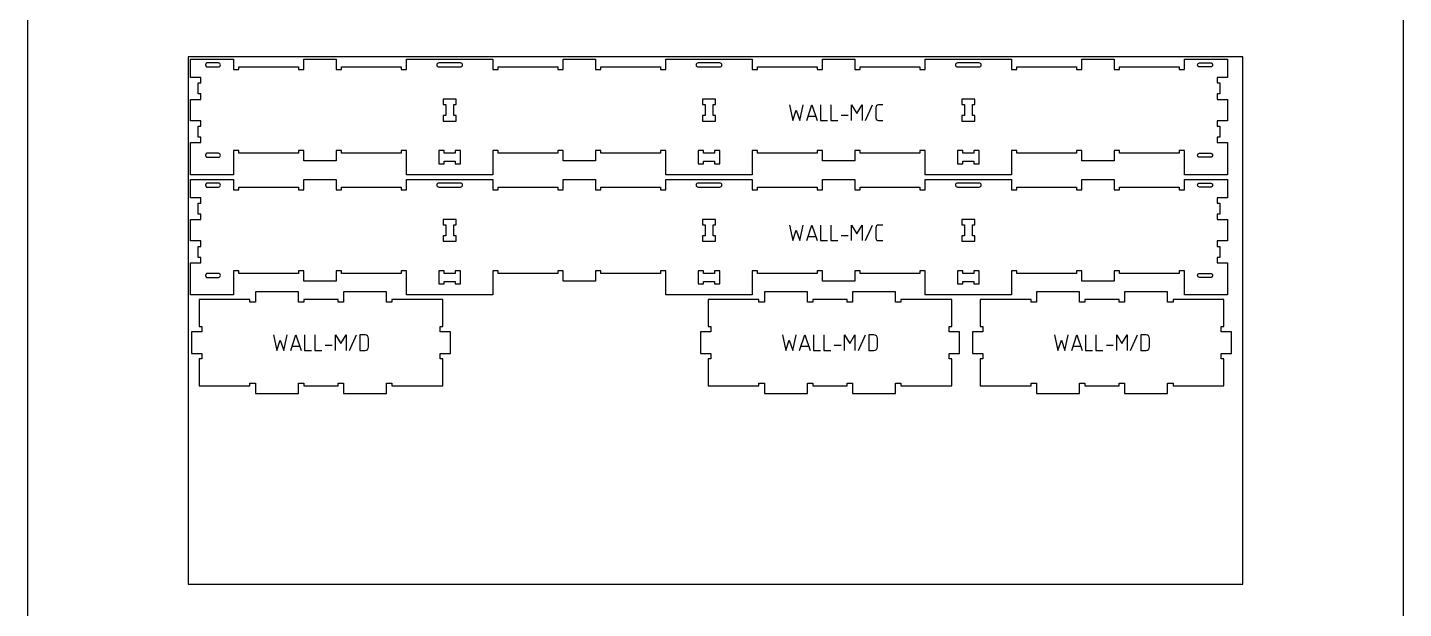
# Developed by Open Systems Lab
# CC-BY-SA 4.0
# Model space of a CAD drawing. Extents: x 0 to 4485, y 0 to 8771.
# Drawn here: x 0 to 3183, y 2395 to 3739 of the extents above; entities that cross this region are included whole.
import ezdxf

# ---------------------------------------------------------------- set-up
doc = ezdxf.new("R2010")
doc.units = 0
for name, color, linetype in [('0_SHEET_SPRUCEPLY_2440X122', 1, 'CONTINUOUS'), ('1_ANYTOOL_1MMDEEP_LABELS_S', 2, 'CONTINUOUS'), ('3_ANYTOOL_CUTTHROUGH_INSID', 4, 'CONTINUOUS'), ('4_ANYTOOL_CUTTHROUGH_OUTSI', 5, 'CONTINUOUS'), ('DONOTCUT', 7, 'CONTINUOUS')]:
    doc.layers.add(name, color=color, linetype=linetype)

msp = doc.modelspace()

# ---------------------------------------------------------------- linework, layer by layer
at = {"layer": '0_SHEET_SPRUCEPLY_2440X122'}
msp.add_lwpolyline([(371.7, 3671.2), (371.7, 2451.2), (2811.7, 2451.2), (2811.7, 3671.2)], close=True, dxfattribs=at)
at = {"layer": '1_ANYTOOL_1MMDEEP_LABELS_S', "color": 2}
for points in [[(1762.7, 3560.2), (1770.7, 3524.2), (1778.7, 3548.2), (1786.7, 3524.2), (1794.7, 3560.2)], [(1802.7, 3524.2), (1814.7, 3560.2), (1826.7, 3524.2)], [(1806, 3534.2), (1823.4, 3534.2)], [(1834.7, 3560.2), (1834.7, 3524.2), (1850.7, 3524.2)], [(1858.7, 3560.2), (1858.7, 3524.2), (1874.7, 3524.2)], [(1882.7, 3536.2), (1898.7, 3536.2)], [(1906.7, 3524.2), (1906.7, 3560.2), (1918.7, 3540.2), (1930.7, 3560.2), (1930.7, 3524.2)], [(1938.7, 3524.2), (1954.7, 3560.2)], [(1762.7, 3282.2), (1770.7, 3246.2), (1778.7, 3270.2), (1786.7, 3246.2), (1794.7, 3282.2)], [(1802.7, 3246.2), (1814.7, 3282.2), (1826.7, 3246.2)], [(1834.7, 3282.2), (1834.7, 3246.2), (1850.7, 3246.2)], [(1858.7, 3282.2), (1858.7, 3246.2), (1874.7, 3246.2)], [(1906.7, 3246.2), (1906.7, 3282.2), (1918.7, 3262.2), (1930.7, 3282.2), (1930.7, 3246.2)], [(1938.7, 3246.2), (1954.7, 3282.2)], [(1806, 3256.2), (1823.4, 3256.2)], [(1882.7, 3258.2), (1898.7, 3258.2)], [(568.9, 3028.2), (576.9, 2992.2), (584.9, 3016.2), (592.9, 2992.2), (600.9, 3028.2)], [(608.9, 2992.2), (620.9, 3028.2), (632.9, 2992.2)], [(640.9, 3028.2), (640.9, 2992.2), (656.9, 2992.2)], [(664.9, 3028.2), (664.9, 2992.2), (680.9, 2992.2)], [(712.9, 2992.2), (712.9, 3028.2), (724.9, 3008.2), (736.9, 3028.2), (736.9, 2992.2)], [(744.9, 2992.2), (760.9, 3028.2)], [(1746.4, 3028.2), (1754.4, 2992.2), (1762.4, 3016.2), (1770.4, 2992.2), (1778.4, 3028.2)], [(1786.4, 2992.2), (1798.4, 3028.2), (1810.4, 2992.2)], [(1818.4, 3028.2), (1818.4, 2992.2), (1834.4, 2992.2)], [(1842.4, 3028.2), (1842.4, 2992.2), (1858.4, 2992.2)], [(1890.4, 2992.2), (1890.4, 3028.2), (1902.4, 3008.2), (1914.4, 3028.2), (1914.4, 2992.2)], [(1922.4, 2992.2), (1938.4, 3028.2)], [(2376, 3028.2), (2384, 2992.2), (2392, 3016.2), (2400, 2992.2), (2408, 3028.2)], [(2416, 2992.2), (2428, 3028.2), (2440, 2992.2)], [(2448, 3028.2), (2448, 2992.2), (2464, 2992.2)], [(2472, 3028.2), (2472, 2992.2), (2488, 2992.2)], [(2520, 2992.2), (2520, 3028.2), (2532, 3008.2), (2544, 3028.2), (2544, 2992.2)], [(2552, 2992.2), (2568, 3028.2)], [(612.2, 3002.2), (629.5, 3002.2)], [(688.9, 3004.2), (704.9, 3004.2)], [(1789.8, 3002.2), (1807.1, 3002.2)], [(1866.4, 3004.2), (1882.4, 3004.2)], [(2419.3, 3002.2), (2436.7, 3002.2)], [(2496, 3004.2), (2512, 3004.2)]]:
    msp.add_lwpolyline(points, dxfattribs=at)
for points in [[(1978.7, 3560.2), (1968.7, 3560.2, 0.414214), (1962.7, 3554.2), (1962.7, 3530.2, 0.414214), (1968.7, 3524.2), (1978.7, 3524.2)], [(1978.7, 3282.2), (1968.7, 3282.2, 0.414214), (1962.7, 3276.2), (1962.7, 3252.2, 0.414214), (1968.7, 3246.2), (1978.7, 3246.2)]]:
    msp.add_lwpolyline(points, format="xyb", dxfattribs=at)
for points in [[(780.9, 3028.2), (768.9, 3028.2), (768.9, 2992.2), (780.9, 2992.2, 0.414214), (788.9, 3000.2), (788.9, 3020.2, 0.414214)], [(1958.4, 3028.2), (1946.4, 3028.2), (1946.4, 2992.2), (1958.4, 2992.2, 0.414214), (1966.4, 3000.2), (1966.4, 3020.2, 0.414214)], [(2588, 3028.2), (2576, 3028.2), (2576, 2992.2), (2588, 2992.2, 0.414214), (2596, 3000.2), (2596, 3020.2, 0.414214)]]:
    msp.add_lwpolyline(points, format="xyb", close=True, dxfattribs=at)
at = {"layer": '3_ANYTOOL_CUTTHROUGH_INSID'}
for points in [[(441.7, 3657.5), (416, 3657.5), (415.9, 3657.5), (415.8, 3657.5), (415.7, 3657.5), (415.6, 3657.5), (415.5, 3657.5), (415.4, 3657.4), (415.3, 3657.4), (415.2, 3657.4), (415.1, 3657.4), (415, 3657.4), (414.9, 3657.3), (414.8, 3657.3), (414.7, 3657.3), (414.6, 3657.2), (414.5, 3657.2), (414.4, 3657.1), (414.3, 3657.1), (414.2, 3657), (414.1, 3657), (414, 3656.9), (413.9, 3656.9), (413.9, 3656.8), (413.8, 3656.7), (413.7, 3656.7), (413.6, 3656.6), (413.5, 3656.5), (413.4, 3656.5), (413.4, 3656.4), (413.3, 3656.3), (413.2, 3656.2), (413.1, 3656.1), (413.1, 3656.1), (413, 3656), (412.9, 3655.9), (412.9, 3655.8), (412.8, 3655.7), (412.7, 3655.6), (412.7, 3655.5), (412.6, 3655.4), (412.6, 3655.3), (412.5, 3655.2), (412.5, 3655.1), (412.4, 3655), (412.4, 3654.9), (412.3, 3654.8), (412.3, 3654.7), (412.2, 3654.6), (412.2, 3654.5), (412.2, 3654.4), (412.1, 3654.2), (412.1, 3654.1), (412.1, 3654), (412.1, 3653.9), (412.1, 3653.8), (412, 3653.7), (412, 3653.6), (412, 3653.5), (412, 3653.4), (412, 3653.3), (412, 3653.2), (412, 3653.1), (412, 3653), (412, 3652.8), (412, 3652.7), (412, 3652.6), (412, 3652.5), (412, 3652.4), (412, 3652.3), (412, 3652.2), (412, 3652.1), (412, 3652), (412, 3651.9), (412, 3651.8), (412.1, 3651.7), (412.1, 3651.6), (412.1, 3651.5), (412.1, 3651.3), (412.1, 3651.2), (412.2, 3651.1), (412.2, 3651), (412.2, 3650.9), (412.3, 3650.8), (412.3, 3650.7), (412.4, 3650.6), (412.4, 3650.5), (412.5, 3650.4), (412.5, 3650.3), (412.6, 3650.2), (412.6, 3650.1), (412.7, 3650), (412.7, 3649.9), (412.8, 3649.8), (412.9, 3649.7), (412.9, 3649.6), (413, 3649.5), (413.1, 3649.4), (413.1, 3649.3), (413.2, 3649.3), (413.3, 3649.2), (413.4, 3649.1), (413.4, 3649), (413.5, 3648.9), (413.6, 3648.9), (413.7, 3648.8), (413.8, 3648.7), (413.9, 3648.7), (413.9, 3648.6), (414, 3648.6), (414.1, 3648.5), (414.2, 3648.4), (414.3, 3648.4), (414.4, 3648.3), (414.5, 3648.3), (414.6, 3648.3), (414.7, 3648.2), (414.8, 3648.2), (414.9, 3648.2), (415, 3648.1), (415.1, 3648.1), (415.2, 3648.1), (415.3, 3648.1), (415.4, 3648), (415.5, 3648), (415.6, 3648), (415.7, 3648), (415.8, 3648), (415.9, 3648), (416, 3648), (441.7, 3648, 1)], [(1001.7, 3657.5), (951.7, 3657.5, 1), (951.7, 3648), (1001.7, 3648, 1)], [(1601.7, 3657.5), (1551.7, 3657.5, 1), (1551.7, 3648), (1601.7, 3648, 1)], [(2201.7, 3657.5), (2151.7, 3657.5, 1), (2151.7, 3648), (2201.7, 3648, 1)], [(2711.7, 3657.5), (2737.4, 3657.5), (2737.5, 3657.5), (2737.6, 3657.5), (2737.7, 3657.5), (2737.8, 3657.5), (2737.9, 3657.5), (2738, 3657.4), (2738.1, 3657.4), (2738.2, 3657.4), (2738.3, 3657.4), (2738.4, 3657.4), (2738.5, 3657.3), (2738.6, 3657.3), (2738.7, 3657.3), (2738.8, 3657.2), (2738.9, 3657.2), (2739, 3657.1), (2739.1, 3657.1), (2739.2, 3657), (2739.3, 3657), (2739.4, 3656.9), (2739.5, 3656.9), (2739.5, 3656.8), (2739.6, 3656.7), (2739.7, 3656.7), (2739.8, 3656.6), (2739.9, 3656.5), (2740, 3656.5), (2740, 3656.4), (2740.1, 3656.3), (2740.2, 3656.2), (2740.3, 3656.1), (2740.3, 3656.1), (2740.4, 3656), (2740.5, 3655.9), (2740.6, 3655.8), (2740.6, 3655.7), (2740.7, 3655.6), (2740.7, 3655.5), (2740.8, 3655.4), (2740.8, 3655.3), (2740.9, 3655.2), (2740.9, 3655.1), (2741, 3655), (2741, 3654.9), (2741.1, 3654.8), (2741.1, 3654.7), (2741.2, 3654.6), (2741.2, 3654.5), (2741.2, 3654.4), (2741.3, 3654.2), (2741.3, 3654.1), (2741.3, 3654), (2741.3, 3653.9), (2741.4, 3653.8), (2741.4, 3653.7), (2741.4, 3653.6), (2741.4, 3653.5), (2741.4, 3653.4), (2741.4, 3653.3), (2741.4, 3653.2), (2741.4, 3653.1), (2741.4, 3653), (2741.5, 3652.8), (2741.5, 3652.7), (2741.5, 3652.6), (2741.4, 3652.5), (2741.4, 3652.4), (2741.4, 3652.3), (2741.4, 3652.2), (2741.4, 3652.1), (2741.4, 3652), (2741.4, 3651.9), (2741.4, 3651.8), (2741.4, 3651.7), (2741.3, 3651.6), (2741.3, 3651.5), (2741.3, 3651.3), (2741.3, 3651.2), (2741.2, 3651.1), (2741.2, 3651), (2741.2, 3650.9), (2741.1, 3650.8), (2741.1, 3650.7), (2741, 3650.6), (2741, 3650.5), (2740.9, 3650.4), (2740.9, 3650.3), (2740.8, 3650.2), (2740.8, 3650.1), (2740.7, 3650), (2740.7, 3649.9), (2740.6, 3649.8), (2740.6, 3649.7), (2740.5, 3649.6), (2740.4, 3649.5), (2740.3, 3649.4), (2740.3, 3649.3), (2740.2, 3649.3), (2740.1, 3649.2), (2740, 3649.1), (2740, 3649), (2739.9, 3648.9), (2739.8, 3648.9), (2739.7, 3648.8), (2739.6, 3648.7), (2739.5, 3648.7), (2739.5, 3648.6), (2739.4, 3648.6), (2739.3, 3648.5), (2739.2, 3648.4), (2739.1, 3648.4), (2739, 3648.3), (2738.9, 3648.3), (2738.8, 3648.3), (2738.7, 3648.2), (2738.6, 3648.2), (2738.5, 3648.2), (2738.4, 3648.1), (2738.3, 3648.1), (2738.2, 3648.1), (2738.1, 3648.1), (2738, 3648), (2737.9, 3648), (2737.8, 3648), (2737.7, 3648), (2737.6, 3648), (2737.5, 3648), (2737.4, 3648), (2711.7, 3648, -1)], [(441.7, 3439, 1), (441.7, 3448.5), (416, 3448.5), (415.9, 3448.5), (415.8, 3448.5), (415.7, 3448.5), (415.6, 3448.5), (415.5, 3448.5), (415.4, 3448.4), (415.3, 3448.4), (415.2, 3448.4), (415.1, 3448.4), (415, 3448.4), (414.9, 3448.3), (414.8, 3448.3), (414.7, 3448.3), (414.6, 3448.2), (414.5, 3448.2), (414.4, 3448.1), (414.3, 3448.1), (414.2, 3448), (414.1, 3448), (414, 3447.9), (413.9, 3447.9), (413.9, 3447.8), (413.8, 3447.7), (413.7, 3447.7), (413.6, 3447.6), (413.5, 3447.5), (413.4, 3447.5), (413.4, 3447.4), (413.3, 3447.3), (413.2, 3447.2), (413.1, 3447.1), (413.1, 3447.1), (413, 3447), (412.9, 3446.9), (412.9, 3446.8), (412.8, 3446.7), (412.7, 3446.6), (412.7, 3446.5), (412.6, 3446.4), (412.6, 3446.3), (412.5, 3446.2), (412.5, 3446.1), (412.4, 3446), (412.4, 3445.9), (412.3, 3445.8), (412.3, 3445.7), (412.2, 3445.6), (412.2, 3445.5), (412.2, 3445.4), (412.1, 3445.2), (412.1, 3445.1), (412.1, 3445), (412.1, 3444.9), (412.1, 3444.8), (412, 3444.7), (412, 3444.6), (412, 3444.5), (412, 3444.4), (412, 3444.3), (412, 3444.2), (412, 3444.1), (412, 3444), (412, 3443.8), (412, 3443.7), (412, 3443.6), (412, 3443.5), (412, 3443.4), (412, 3443.3), (412, 3443.2), (412, 3443.1), (412, 3443), (412, 3442.9), (412, 3442.8), (412.1, 3442.7), (412.1, 3442.6), (412.1, 3442.5), (412.1, 3442.3), (412.1, 3442.2), (412.2, 3442.1), (412.2, 3442), (412.2, 3441.9), (412.3, 3441.8), (412.3, 3441.7), (412.4, 3441.6), (412.4, 3441.5), (412.5, 3441.4), (412.5, 3441.3), (412.6, 3441.2), (412.6, 3441.1), (412.7, 3441), (412.7, 3440.9), (412.8, 3440.8), (412.9, 3440.7), (412.9, 3440.6), (413, 3440.5), (413.1, 3440.4), (413.1, 3440.3), (413.2, 3440.3), (413.3, 3440.2), (413.4, 3440.1), (413.4, 3440), (413.5, 3439.9), (413.6, 3439.9), (413.7, 3439.8), (413.8, 3439.7), (413.9, 3439.7), (413.9, 3439.6), (414, 3439.6), (414.1, 3439.5), (414.2, 3439.4), (414.3, 3439.4), (414.4, 3439.3), (414.5, 3439.3), (414.6, 3439.3), (414.7, 3439.2), (414.8, 3439.2), (414.9, 3439.2), (415, 3439.1), (415.1, 3439.1), (415.2, 3439.1), (415.3, 3439.1), (415.4, 3439), (415.5, 3439), (415.6, 3439), (415.7, 3439), (415.8, 3439), (415.9, 3439), (416, 3439)], [(2711.7, 3439, -1), (2711.7, 3448.5), (2737.4, 3448.5), (2737.5, 3448.5), (2737.6, 3448.5), (2737.7, 3448.5), (2737.8, 3448.5), (2737.9, 3448.5), (2738, 3448.4), (2738.1, 3448.4), (2738.2, 3448.4), (2738.3, 3448.4), (2738.4, 3448.4), (2738.5, 3448.3), (2738.6, 3448.3), (2738.7, 3448.3), (2738.8, 3448.2), (2738.9, 3448.2), (2739, 3448.1), (2739.1, 3448.1), (2739.2, 3448), (2739.3, 3448), (2739.4, 3447.9), (2739.5, 3447.9), (2739.5, 3447.8), (2739.6, 3447.7), (2739.7, 3447.7), (2739.8, 3447.6), (2739.9, 3447.5), (2740, 3447.5), (2740, 3447.4), (2740.1, 3447.3), (2740.2, 3447.2), (2740.3, 3447.1), (2740.3, 3447.1), (2740.4, 3447), (2740.5, 3446.9), (2740.6, 3446.8), (2740.6, 3446.7), (2740.7, 3446.6), (2740.7, 3446.5), (2740.8, 3446.4), (2740.8, 3446.3), (2740.9, 3446.2), (2740.9, 3446.1), (2741, 3446), (2741, 3445.9), (2741.1, 3445.8), (2741.1, 3445.7), (2741.2, 3445.6), (2741.2, 3445.5), (2741.2, 3445.4), (2741.3, 3445.2), (2741.3, 3445.1), (2741.3, 3445), (2741.3, 3444.9), (2741.4, 3444.8), (2741.4, 3444.7), (2741.4, 3444.6), (2741.4, 3444.5), (2741.4, 3444.4), (2741.4, 3444.3), (2741.4, 3444.2), (2741.4, 3444.1), (2741.4, 3444), (2741.5, 3443.8), (2741.5, 3443.7), (2741.5, 3443.6), (2741.4, 3443.5), (2741.4, 3443.4), (2741.4, 3443.3), (2741.4, 3443.2), (2741.4, 3443.1), (2741.4, 3443), (2741.4, 3442.9), (2741.4, 3442.8), (2741.4, 3442.7), (2741.3, 3442.6), (2741.3, 3442.5), (2741.3, 3442.3), (2741.3, 3442.2), (2741.2, 3442.1), (2741.2, 3442), (2741.2, 3441.9), (2741.1, 3441.8), (2741.1, 3441.7), (2741, 3441.6), (2741, 3441.5), (2740.9, 3441.4), (2740.9, 3441.3), (2740.8, 3441.2), (2740.8, 3441.1), (2740.7, 3441), (2740.7, 3440.9), (2740.6, 3440.8), (2740.6, 3440.7), (2740.5, 3440.6), (2740.4, 3440.5), (2740.3, 3440.4), (2740.3, 3440.3), (2740.2, 3440.3), (2740.1, 3440.2), (2740, 3440.1), (2740, 3440), (2739.9, 3439.9), (2739.8, 3439.9), (2739.7, 3439.8), (2739.6, 3439.7), (2739.5, 3439.7), (2739.5, 3439.6), (2739.4, 3439.6), (2739.3, 3439.5), (2739.2, 3439.4), (2739.1, 3439.4), (2739, 3439.3), (2738.9, 3439.3), (2738.8, 3439.3), (2738.7, 3439.2), (2738.6, 3439.2), (2738.5, 3439.2), (2738.4, 3439.1), (2738.3, 3439.1), (2738.2, 3439.1), (2738.1, 3439.1), (2738, 3439), (2737.9, 3439), (2737.8, 3439), (2737.7, 3439), (2737.6, 3439), (2737.5, 3439), (2737.4, 3439)], [(441.7, 3379.5), (416, 3379.5), (415.9, 3379.5), (415.8, 3379.5), (415.7, 3379.5), (415.6, 3379.5), (415.5, 3379.5), (415.4, 3379.4), (415.3, 3379.4), (415.2, 3379.4), (415.1, 3379.4), (415, 3379.4), (414.9, 3379.3), (414.8, 3379.3), (414.7, 3379.3), (414.6, 3379.2), (414.5, 3379.2), (414.4, 3379.1), (414.3, 3379.1), (414.2, 3379), (414.1, 3379), (414, 3378.9), (413.9, 3378.9), (413.9, 3378.8), (413.8, 3378.7), (413.7, 3378.7), (413.6, 3378.6), (413.5, 3378.5), (413.4, 3378.5), (413.4, 3378.4), (413.3, 3378.3), (413.2, 3378.2), (413.1, 3378.1), (413.1, 3378.1), (413, 3378), (412.9, 3377.9), (412.9, 3377.8), (412.8, 3377.7), (412.7, 3377.6), (412.7, 3377.5), (412.6, 3377.4), (412.6, 3377.3), (412.5, 3377.2), (412.5, 3377.1), (412.4, 3377), (412.4, 3376.9), (412.3, 3376.8), (412.3, 3376.7), (412.2, 3376.6), (412.2, 3376.5), (412.2, 3376.4), (412.1, 3376.2), (412.1, 3376.1), (412.1, 3376), (412.1, 3375.9), (412.1, 3375.8), (412, 3375.7), (412, 3375.6), (412, 3375.5), (412, 3375.4), (412, 3375.3), (412, 3375.2), (412, 3375.1), (412, 3375), (412, 3374.8), (412, 3374.7), (412, 3374.6), (412, 3374.5), (412, 3374.4), (412, 3374.3), (412, 3374.2), (412, 3374.1), (412, 3374), (412, 3373.9), (412, 3373.8), (412.1, 3373.7), (412.1, 3373.6), (412.1, 3373.5), (412.1, 3373.3), (412.1, 3373.2), (412.2, 3373.1), (412.2, 3373), (412.2, 3372.9), (412.3, 3372.8), (412.3, 3372.7), (412.4, 3372.6), (412.4, 3372.5), (412.5, 3372.4), (412.5, 3372.3), (412.6, 3372.2), (412.6, 3372.1), (412.7, 3372), (412.7, 3371.9), (412.8, 3371.8), (412.9, 3371.7), (412.9, 3371.6), (413, 3371.5), (413.1, 3371.4), (413.1, 3371.3), (413.2, 3371.3), (413.3, 3371.2), (413.4, 3371.1), (413.4, 3371), (413.5, 3370.9), (413.6, 3370.9), (413.7, 3370.8), (413.8, 3370.7), (413.9, 3370.7), (413.9, 3370.6), (414, 3370.6), (414.1, 3370.5), (414.2, 3370.4), (414.3, 3370.4), (414.4, 3370.3), (414.5, 3370.3), (414.6, 3370.3), (414.7, 3370.2), (414.8, 3370.2), (414.9, 3370.2), (415, 3370.1), (415.1, 3370.1), (415.2, 3370.1), (415.3, 3370.1), (415.4, 3370), (415.5, 3370), (415.6, 3370), (415.7, 3370), (415.8, 3370), (415.9, 3370), (416, 3370), (441.7, 3370, 1)], [(1001.7, 3379.5), (951.7, 3379.5, 1), (951.7, 3370), (1001.7, 3370, 1)], [(1601.7, 3379.5), (1551.7, 3379.5, 1), (1551.7, 3370), (1601.7, 3370, 1)], [(2201.7, 3379.5), (2151.7, 3379.5, 1), (2151.7, 3370), (2201.7, 3370, 1)], [(2711.7, 3379.5), (2737.4, 3379.5), (2737.5, 3379.5), (2737.6, 3379.5), (2737.7, 3379.5), (2737.8, 3379.5), (2737.9, 3379.5), (2738, 3379.4), (2738.1, 3379.4), (2738.2, 3379.4), (2738.3, 3379.4), (2738.4, 3379.4), (2738.5, 3379.3), (2738.6, 3379.3), (2738.7, 3379.3), (2738.8, 3379.2), (2738.9, 3379.2), (2739, 3379.1), (2739.1, 3379.1), (2739.2, 3379), (2739.3, 3379), (2739.4, 3378.9), (2739.5, 3378.9), (2739.5, 3378.8), (2739.6, 3378.7), (2739.7, 3378.7), (2739.8, 3378.6), (2739.9, 3378.5), (2740, 3378.5), (2740, 3378.4), (2740.1, 3378.3), (2740.2, 3378.2), (2740.3, 3378.1), (2740.3, 3378.1), (2740.4, 3378), (2740.5, 3377.9), (2740.6, 3377.8), (2740.6, 3377.7), (2740.7, 3377.6), (2740.7, 3377.5), (2740.8, 3377.4), (2740.8, 3377.3), (2740.9, 3377.2), (2740.9, 3377.1), (2741, 3377), (2741, 3376.9), (2741.1, 3376.8), (2741.1, 3376.7), (2741.2, 3376.6), (2741.2, 3376.5), (2741.2, 3376.4), (2741.3, 3376.2), (2741.3, 3376.1), (2741.3, 3376), (2741.3, 3375.9), (2741.4, 3375.8), (2741.4, 3375.7), (2741.4, 3375.6), (2741.4, 3375.5), (2741.4, 3375.4), (2741.4, 3375.3), (2741.4, 3375.2), (2741.4, 3375.1), (2741.4, 3375), (2741.5, 3374.8), (2741.5, 3374.7), (2741.5, 3374.6), (2741.4, 3374.5), (2741.4, 3374.4), (2741.4, 3374.3), (2741.4, 3374.2), (2741.4, 3374.1), (2741.4, 3374), (2741.4, 3373.9), (2741.4, 3373.8), (2741.4, 3373.7), (2741.3, 3373.6), (2741.3, 3373.5), (2741.3, 3373.3), (2741.3, 3373.2), (2741.2, 3373.1), (2741.2, 3373), (2741.2, 3372.9), (2741.1, 3372.8), (2741.1, 3372.7), (2741, 3372.6), (2741, 3372.5), (2740.9, 3372.4), (2740.9, 3372.3), (2740.8, 3372.2), (2740.8, 3372.1), (2740.7, 3372), (2740.7, 3371.9), (2740.6, 3371.8), (2740.6, 3371.7), (2740.5, 3371.6), (2740.4, 3371.5), (2740.3, 3371.4), (2740.3, 3371.3), (2740.2, 3371.3), (2740.1, 3371.2), (2740, 3371.1), (2740, 3371), (2739.9, 3370.9), (2739.8, 3370.9), (2739.7, 3370.8), (2739.6, 3370.7), (2739.5, 3370.7), (2739.5, 3370.6), (2739.4, 3370.6), (2739.3, 3370.5), (2739.2, 3370.4), (2739.1, 3370.4), (2739, 3370.3), (2738.9, 3370.3), (2738.8, 3370.3), (2738.7, 3370.2), (2738.6, 3370.2), (2738.5, 3370.2), (2738.4, 3370.1), (2738.3, 3370.1), (2738.2, 3370.1), (2738.1, 3370.1), (2738, 3370), (2737.9, 3370), (2737.8, 3370), (2737.7, 3370), (2737.6, 3370), (2737.5, 3370), (2737.4, 3370), (2711.7, 3370, -1)], [(441.7, 3161, 1), (441.7, 3170.5), (416, 3170.5), (415.9, 3170.5), (415.8, 3170.5), (415.7, 3170.5), (415.6, 3170.5), (415.5, 3170.5), (415.4, 3170.4), (415.3, 3170.4), (415.2, 3170.4), (415.1, 3170.4), (415, 3170.4), (414.9, 3170.3), (414.8, 3170.3), (414.7, 3170.3), (414.6, 3170.2), (414.5, 3170.2), (414.4, 3170.1), (414.3, 3170.1), (414.2, 3170), (414.1, 3170), (414, 3169.9), (413.9, 3169.9), (413.9, 3169.8), (413.8, 3169.7), (413.7, 3169.7), (413.6, 3169.6), (413.5, 3169.5), (413.4, 3169.5), (413.4, 3169.4), (413.3, 3169.3), (413.2, 3169.2), (413.1, 3169.1), (413.1, 3169.1), (413, 3169), (412.9, 3168.9), (412.9, 3168.8), (412.8, 3168.7), (412.7, 3168.6), (412.7, 3168.5), (412.6, 3168.4), (412.6, 3168.3), (412.5, 3168.2), (412.5, 3168.1), (412.4, 3168), (412.4, 3167.9), (412.3, 3167.8), (412.3, 3167.7), (412.2, 3167.6), (412.2, 3167.5), (412.2, 3167.4), (412.1, 3167.2), (412.1, 3167.1), (412.1, 3167), (412.1, 3166.9), (412.1, 3166.8), (412, 3166.7), (412, 3166.6), (412, 3166.5), (412, 3166.4), (412, 3166.3), (412, 3166.2), (412, 3166.1), (412, 3166), (412, 3165.8), (412, 3165.7), (412, 3165.6), (412, 3165.5), (412, 3165.4), (412, 3165.3), (412, 3165.2), (412, 3165.1), (412, 3165), (412, 3164.9), (412, 3164.8), (412.1, 3164.7), (412.1, 3164.6), (412.1, 3164.5), (412.1, 3164.3), (412.1, 3164.2), (412.2, 3164.1), (412.2, 3164), (412.2, 3163.9), (412.3, 3163.8), (412.3, 3163.7), (412.4, 3163.6), (412.4, 3163.5), (412.5, 3163.4), (412.5, 3163.3), (412.6, 3163.2), (412.6, 3163.1), (412.7, 3163), (412.7, 3162.9), (412.8, 3162.8), (412.9, 3162.7), (412.9, 3162.6), (413, 3162.5), (413.1, 3162.4), (413.1, 3162.3), (413.2, 3162.3), (413.3, 3162.2), (413.4, 3162.1), (413.4, 3162), (413.5, 3161.9), (413.6, 3161.9), (413.7, 3161.8), (413.8, 3161.7), (413.9, 3161.7), (413.9, 3161.6), (414, 3161.6), (414.1, 3161.5), (414.2, 3161.4), (414.3, 3161.4), (414.4, 3161.3), (414.5, 3161.3), (414.6, 3161.3), (414.7, 3161.2), (414.8, 3161.2), (414.9, 3161.2), (415, 3161.1), (415.1, 3161.1), (415.2, 3161.1), (415.3, 3161.1), (415.4, 3161), (415.5, 3161), (415.6, 3161), (415.7, 3161), (415.8, 3161), (415.9, 3161), (416, 3161)], [(2711.7, 3161, -1), (2711.7, 3170.5), (2737.4, 3170.5), (2737.5, 3170.5), (2737.6, 3170.5), (2737.7, 3170.5), (2737.8, 3170.5), (2737.9, 3170.5), (2738, 3170.4), (2738.1, 3170.4), (2738.2, 3170.4), (2738.3, 3170.4), (2738.4, 3170.4), (2738.5, 3170.3), (2738.6, 3170.3), (2738.7, 3170.3), (2738.8, 3170.2), (2738.9, 3170.2), (2739, 3170.1), (2739.1, 3170.1), (2739.2, 3170), (2739.3, 3170), (2739.4, 3169.9), (2739.5, 3169.9), (2739.5, 3169.8), (2739.6, 3169.7), (2739.7, 3169.7), (2739.8, 3169.6), (2739.9, 3169.5), (2740, 3169.5), (2740, 3169.4), (2740.1, 3169.3), (2740.2, 3169.2), (2740.3, 3169.1), (2740.3, 3169.1), (2740.4, 3169), (2740.5, 3168.9), (2740.6, 3168.8), (2740.6, 3168.7), (2740.7, 3168.6), (2740.7, 3168.5), (2740.8, 3168.4), (2740.8, 3168.3), (2740.9, 3168.2), (2740.9, 3168.1), (2741, 3168), (2741, 3167.9), (2741.1, 3167.8), (2741.1, 3167.7), (2741.2, 3167.6), (2741.2, 3167.5), (2741.2, 3167.4), (2741.3, 3167.2), (2741.3, 3167.1), (2741.3, 3167), (2741.3, 3166.9), (2741.4, 3166.8), (2741.4, 3166.7), (2741.4, 3166.6), (2741.4, 3166.5), (2741.4, 3166.4), (2741.4, 3166.3), (2741.4, 3166.2), (2741.4, 3166.1), (2741.4, 3166), (2741.5, 3165.8), (2741.5, 3165.7), (2741.5, 3165.6), (2741.4, 3165.5), (2741.4, 3165.4), (2741.4, 3165.3), (2741.4, 3165.2), (2741.4, 3165.1), (2741.4, 3165), (2741.4, 3164.9), (2741.4, 3164.8), (2741.4, 3164.7), (2741.3, 3164.6), (2741.3, 3164.5), (2741.3, 3164.3), (2741.3, 3164.2), (2741.2, 3164.1), (2741.2, 3164), (2741.2, 3163.9), (2741.1, 3163.8), (2741.1, 3163.7), (2741, 3163.6), (2741, 3163.5), (2740.9, 3163.4), (2740.9, 3163.3), (2740.8, 3163.2), (2740.8, 3163.1), (2740.7, 3163), (2740.7, 3162.9), (2740.6, 3162.8), (2740.6, 3162.7), (2740.5, 3162.6), (2740.4, 3162.5), (2740.3, 3162.4), (2740.3, 3162.3), (2740.2, 3162.3), (2740.1, 3162.2), (2740, 3162.1), (2740, 3162), (2739.9, 3161.9), (2739.8, 3161.9), (2739.7, 3161.8), (2739.6, 3161.7), (2739.5, 3161.7), (2739.5, 3161.6), (2739.4, 3161.6), (2739.3, 3161.5), (2739.2, 3161.4), (2739.1, 3161.4), (2739, 3161.3), (2738.9, 3161.3), (2738.8, 3161.3), (2738.7, 3161.2), (2738.6, 3161.2), (2738.5, 3161.2), (2738.4, 3161.1), (2738.3, 3161.1), (2738.2, 3161.1), (2738.1, 3161.1), (2738, 3161), (2737.9, 3161), (2737.8, 3161), (2737.7, 3161), (2737.6, 3161), (2737.5, 3161), (2737.4, 3161)]]:
    msp.add_lwpolyline(points, format="xyb", close=True, dxfattribs=at)
for points in [[(986, 3535.4), (986, 3560.9), (992, 3560.9), (992, 3573.4), (961.5, 3573.4), (961.5, 3560.9), (967.5, 3560.9), (967.5, 3535.4), (961.5, 3535.4), (961.5, 3522.9), (992, 3522.9), (992, 3535.4)], [(1586, 3535.4), (1586, 3560.9), (1592, 3560.9), (1592, 3573.4), (1561.5, 3573.4), (1561.5, 3560.9), (1567.5, 3560.9), (1567.5, 3535.4), (1561.5, 3535.4), (1561.5, 3522.9), (1592, 3522.9), (1592, 3535.4)], [(2186, 3535.4), (2186, 3560.9), (2192, 3560.9), (2192, 3573.4), (2161.5, 3573.4), (2161.5, 3560.9), (2167.5, 3560.9), (2167.5, 3535.4), (2161.5, 3535.4), (2161.5, 3522.9), (2192, 3522.9), (2192, 3535.4)], [(964, 3430), (989.5, 3430), (989.5, 3424), (1002, 3424), (1002, 3454.5), (989.5, 3454.5), (989.5, 3448.5), (964, 3448.5), (964, 3454.5), (951.5, 3454.5), (951.5, 3424), (964, 3424)], [(1564, 3430), (1589.5, 3430), (1589.5, 3424), (1602, 3424), (1602, 3454.5), (1589.5, 3454.5), (1589.5, 3448.5), (1564, 3448.5), (1564, 3454.5), (1551.5, 3454.5), (1551.5, 3424), (1564, 3424)], [(2164, 3430), (2189.5, 3430), (2189.5, 3424), (2202, 3424), (2202, 3454.5), (2189.5, 3454.5), (2189.5, 3448.5), (2164, 3448.5), (2164, 3454.5), (2151.5, 3454.5), (2151.5, 3424), (2164, 3424)], [(986, 3257.4), (986, 3282.9), (992, 3282.9), (992, 3295.4), (961.5, 3295.4), (961.5, 3282.9), (967.5, 3282.9), (967.5, 3257.4), (961.5, 3257.4), (961.5, 3244.9), (992, 3244.9), (992, 3257.4)], [(1586, 3257.4), (1586, 3282.9), (1592, 3282.9), (1592, 3295.4), (1561.5, 3295.4), (1561.5, 3282.9), (1567.5, 3282.9), (1567.5, 3257.4), (1561.5, 3257.4), (1561.5, 3244.9), (1592, 3244.9), (1592, 3257.4)], [(2186, 3257.4), (2186, 3282.9), (2192, 3282.9), (2192, 3295.4), (2161.5, 3295.4), (2161.5, 3282.9), (2167.5, 3282.9), (2167.5, 3257.4), (2161.5, 3257.4), (2161.5, 3244.9), (2192, 3244.9), (2192, 3257.4)], [(964, 3152), (989.5, 3152), (989.5, 3146), (1002, 3146), (1002, 3176.5), (989.5, 3176.5), (989.5, 3170.5), (964, 3170.5), (964, 3176.5), (951.5, 3176.5), (951.5, 3146), (964, 3146)], [(1564, 3152), (1589.5, 3152), (1589.5, 3146), (1602, 3146), (1602, 3176.5), (1589.5, 3176.5), (1589.5, 3170.5), (1564, 3170.5), (1564, 3176.5), (1551.5, 3176.5), (1551.5, 3146), (1564, 3146)], [(2164, 3152), (2189.5, 3152), (2189.5, 3146), (2202, 3146), (2202, 3176.5), (2189.5, 3176.5), (2189.5, 3170.5), (2164, 3170.5), (2164, 3176.5), (2151.5, 3176.5), (2151.5, 3146), (2164, 3146)]]:
    msp.add_lwpolyline(points, close=True, dxfattribs=at)
at = {"layer": '4_ANYTOOL_CUTTHROUGH_OUTSI'}
for points in [[(864.5, 3648), (864.5, 3642), (877, 3642), (877, 3666), (1076.5, 3666), (1076.5, 3642), (1089, 3642), (1089, 3648), (1227, 3648), (1227, 3642), (1239.5, 3642), (1239.5, 3666), (1314, 3666), (1314, 3642), (1326.5, 3642), (1326.5, 3648), (1464.5, 3648), (1464.5, 3642), (1477, 3642), (1477, 3666), (1676.5, 3666), (1676.5, 3642), (1689, 3642), (1689, 3648), (1827, 3648), (1827, 3642), (1839.5, 3642), (1839.5, 3666), (1914, 3666), (1914, 3642), (1926.5, 3642), (1926.5, 3648), (2064.5, 3648), (2064.5, 3642), (2077, 3642), (2077, 3666), (2276.5, 3666), (2276.5, 3642), (2289, 3642), (2289, 3648), (2427, 3648), (2427, 3642), (2439.5, 3642), (2439.5, 3666), (2514, 3666), (2514, 3642), (2526.5, 3642), (2526.5, 3648), (2664.5, 3648), (2664.5, 3642), (2677, 3642), (2677, 3666), (2776.5, 3666), (2776.5, 3623.5), (2752.5, 3623.5), (2752.5, 3611), (2758.5, 3611), (2758.5, 3585.5), (2752.5, 3585.5), (2752.5, 3573), (2776.5, 3573), (2776.5, 3523.5), (2752.5, 3523.5), (2752.5, 3511), (2758.5, 3511), (2758.5, 3485.5), (2752.5, 3485.5), (2752.5, 3473), (2776.5, 3473), (2776.5, 3398.5), (2677, 3398.5), (2677, 3454.5), (2664.5, 3454.5), (2664.5, 3448.5), (2526.5, 3448.5), (2526.5, 3454.5), (2514, 3454.5), (2514, 3430.5), (2439.5, 3430.5), (2439.5, 3454.5), (2427, 3454.5), (2427, 3448.5), (2289, 3448.5), (2289, 3454.5), (2276.5, 3454.5), (2276.5, 3398.5), (2077, 3398.5), (2077, 3454.5), (2064.5, 3454.5), (2064.5, 3448.5), (1926.5, 3448.5), (1926.5, 3454.5), (1914, 3454.5), (1914, 3430.5), (1839.5, 3430.5), (1839.5, 3454.5), (1827, 3454.5), (1827, 3448.5), (1689, 3448.5), (1689, 3454.5), (1676.5, 3454.5), (1676.5, 3398.5), (1477, 3398.5), (1477, 3454.5), (1464.5, 3454.5), (1464.5, 3448.5), (1326.5, 3448.5), (1326.5, 3454.5), (1314, 3454.5), (1314, 3430.5), (1239.5, 3430.5), (1239.5, 3454.5), (1227, 3454.5), (1227, 3448.5), (1089, 3448.5), (1089, 3454.5), (1076.5, 3454.5), (1076.5, 3398.5), (877, 3398.5), (877, 3454.5), (864.5, 3454.5), (864.5, 3448.5), (726.5, 3448.5), (726.5, 3454.5), (714, 3454.5), (714, 3430.5), (639.5, 3430.5), (639.5, 3454.5), (627, 3454.5), (627, 3448.5), (489, 3448.5), (489, 3454.5), (476.5, 3454.5), (476.5, 3398.5), (377, 3398.5), (377, 3473), (401, 3473), (401, 3485.5), (395, 3485.5), (395, 3511), (401, 3511), (401, 3523.5), (377, 3523.5), (377, 3573), (401, 3573), (401, 3585.5), (395, 3585.5), (395, 3611), (401, 3611), (401, 3623.5), (377, 3623.5), (377, 3666), (476.5, 3666), (476.5, 3642), (489, 3642), (489, 3648), (627, 3648), (627, 3642), (639.5, 3642), (639.5, 3666), (714, 3666), (714, 3642), (726.5, 3642), (726.5, 3648)], [(864.5, 3370), (864.5, 3364), (877, 3364), (877, 3388), (1076.5, 3388), (1076.5, 3364), (1089, 3364), (1089, 3370), (1227, 3370), (1227, 3364), (1239.5, 3364), (1239.5, 3388), (1314, 3388), (1314, 3364), (1326.5, 3364), (1326.5, 3370), (1464.5, 3370), (1464.5, 3364), (1477, 3364), (1477, 3388), (1676.5, 3388), (1676.5, 3364), (1689, 3364), (1689, 3370), (1827, 3370), (1827, 3364), (1839.5, 3364), (1839.5, 3388), (1914, 3388), (1914, 3364), (1926.5, 3364), (1926.5, 3370), (2064.5, 3370), (2064.5, 3364), (2077, 3364), (2077, 3388), (2276.5, 3388), (2276.5, 3364), (2289, 3364), (2289, 3370), (2427, 3370), (2427, 3364), (2439.5, 3364), (2439.5, 3388), (2514, 3388), (2514, 3364), (2526.5, 3364), (2526.5, 3370), (2664.5, 3370), (2664.5, 3364), (2677, 3364), (2677, 3388), (2776.5, 3388), (2776.5, 3345.5), (2752.5, 3345.5), (2752.5, 3333), (2758.5, 3333), (2758.5, 3307.5), (2752.5, 3307.5), (2752.5, 3295), (2776.5, 3295), (2776.5, 3245.5), (2752.5, 3245.5), (2752.5, 3233), (2758.5, 3233), (2758.5, 3207.5), (2752.5, 3207.5), (2752.5, 3195), (2776.5, 3195), (2776.5, 3120.5), (2677, 3120.5), (2677, 3176.5), (2664.5, 3176.5), (2664.5, 3170.5), (2526.5, 3170.5), (2526.5, 3176.5), (2514, 3176.5), (2514, 3152.5), (2439.5, 3152.5), (2439.5, 3176.5), (2427, 3176.5), (2427, 3170.5), (2289, 3170.5), (2289, 3176.5), (2276.5, 3176.5), (2276.5, 3120.5), (2077, 3120.5), (2077, 3176.5), (2064.5, 3176.5), (2064.5, 3170.5), (1926.5, 3170.5), (1926.5, 3176.5), (1914, 3176.5), (1914, 3152.5), (1839.5, 3152.5), (1839.5, 3176.5), (1827, 3176.5), (1827, 3170.5), (1689, 3170.5), (1689, 3176.5), (1676.5, 3176.5), (1676.5, 3120.5), (1477, 3120.5), (1477, 3176.5), (1464.5, 3176.5), (1464.5, 3170.5), (1326.5, 3170.5), (1326.5, 3176.5), (1314, 3176.5), (1314, 3152.5), (1239.5, 3152.5), (1239.5, 3176.5), (1227, 3176.5), (1227, 3170.5), (1089, 3170.5), (1089, 3176.5), (1076.5, 3176.5), (1076.5, 3120.5), (877, 3120.5), (877, 3176.5), (864.5, 3176.5), (864.5, 3170.5), (726.5, 3170.5), (726.5, 3176.5), (714, 3176.5), (714, 3152.5), (639.5, 3152.5), (639.5, 3176.5), (627, 3176.5), (627, 3170.5), (489, 3170.5), (489, 3176.5), (476.5, 3176.5), (476.5, 3120.5), (377, 3120.5), (377, 3195), (401, 3195), (401, 3207.5), (395, 3207.5), (395, 3233), (401, 3233), (401, 3245.5), (377, 3245.5), (377, 3295), (401, 3295), (401, 3307.5), (395, 3307.5), (395, 3333), (401, 3333), (401, 3345.5), (377, 3345.5), (377, 3388), (476.5, 3388), (476.5, 3364), (489, 3364), (489, 3370), (627, 3370), (627, 3364), (639.5, 3364), (639.5, 3388), (714, 3388), (714, 3364), (726.5, 3364), (726.5, 3370)], [(830.6, 3128), (731.1, 3128), (731.1, 3104), (718.6, 3104), (718.6, 3110), (639.1, 3110), (639.1, 3104), (626.6, 3104), (626.6, 3128), (527.1, 3128), (527.1, 3104), (514.6, 3104), (514.6, 3110), (397.1, 3110), (397.1, 3047.5), (403.1, 3047.5), (403.1, 3035), (379.1, 3035), (379.1, 2985.5), (403.1, 2985.5), (403.1, 2973), (397.1, 2973), (397.1, 2910.5), (514.6, 2910.5), (514.6, 2916.5), (527.1, 2916.5), (527.1, 2892.5), (626.6, 2892.5), (626.6, 2916.5), (639.1, 2916.5), (639.1, 2910.5), (718.6, 2910.5), (718.6, 2916.5), (731.1, 2916.5), (731.1, 2892.5), (830.6, 2892.5), (830.6, 2916.5), (843.1, 2916.5), (843.1, 2910.5), (960.6, 2910.5), (960.6, 2973), (954.6, 2973), (954.6, 2985.5), (978.6, 2985.5), (978.6, 3035), (954.6, 3035), (954.6, 3047.5), (960.6, 3047.5), (960.6, 3110), (843.1, 3110), (843.1, 3104), (830.6, 3104)], [(2008.2, 3128), (1908.7, 3128), (1908.7, 3104), (1896.2, 3104), (1896.2, 3110), (1816.7, 3110), (1816.7, 3104), (1804.2, 3104), (1804.2, 3128), (1704.7, 3128), (1704.7, 3104), (1692.2, 3104), (1692.2, 3110), (1574.7, 3110), (1574.7, 3047.5), (1580.7, 3047.5), (1580.7, 3035), (1556.7, 3035), (1556.7, 2985.5), (1580.7, 2985.5), (1580.7, 2973), (1574.7, 2973), (1574.7, 2910.5), (1692.2, 2910.5), (1692.2, 2916.5), (1704.7, 2916.5), (1704.7, 2892.5), (1804.2, 2892.5), (1804.2, 2916.5), (1816.7, 2916.5), (1816.7, 2910.5), (1896.2, 2910.5), (1896.2, 2916.5), (1908.7, 2916.5), (1908.7, 2892.5), (2008.2, 2892.5), (2008.2, 2916.5), (2020.7, 2916.5), (2020.7, 2910.5), (2138.2, 2910.5), (2138.2, 2973), (2132.2, 2973), (2132.2, 2985.5), (2156.2, 2985.5), (2156.2, 3035), (2132.2, 3035), (2132.2, 3047.5), (2138.2, 3047.5), (2138.2, 3110), (2020.7, 3110), (2020.7, 3104), (2008.2, 3104)], [(2637.8, 3128), (2538.3, 3128), (2538.3, 3104), (2525.8, 3104), (2525.8, 3110), (2446.3, 3110), (2446.3, 3104), (2433.8, 3104), (2433.8, 3128), (2334.3, 3128), (2334.3, 3104), (2321.8, 3104), (2321.8, 3110), (2204.3, 3110), (2204.3, 3047.5), (2210.3, 3047.5), (2210.3, 3035), (2186.3, 3035), (2186.3, 2985.5), (2210.3, 2985.5), (2210.3, 2973), (2204.3, 2973), (2204.3, 2910.5), (2321.8, 2910.5), (2321.8, 2916.5), (2334.3, 2916.5), (2334.3, 2892.5), (2433.8, 2892.5), (2433.8, 2916.5), (2446.3, 2916.5), (2446.3, 2910.5), (2525.8, 2910.5), (2525.8, 2916.5), (2538.3, 2916.5), (2538.3, 2892.5), (2637.8, 2892.5), (2637.8, 2916.5), (2650.3, 2916.5), (2650.3, 2910.5), (2767.8, 2910.5), (2767.8, 2973), (2761.8, 2973), (2761.8, 2985.5), (2785.8, 2985.5), (2785.8, 3035), (2761.8, 3035), (2761.8, 3047.5), (2767.8, 3047.5), (2767.8, 3110), (2650.3, 3110), (2650.3, 3104), (2637.8, 3104)]]:
    msp.add_lwpolyline(points, close=True, dxfattribs=at)
at = {"layer": 'DONOTCUT'}
msp.add_lwpolyline([(0, 0), (3183.4, 0), (3183.4, 5593.4), (0, 5593.4)], close=True, dxfattribs=at)

doc.saveas('drawing.dxf')
